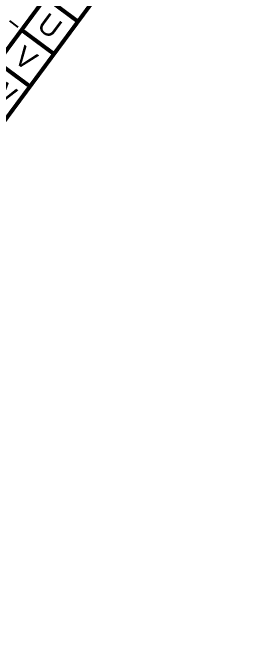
# Model space of a CAD drawing. Header units: feet. Extents: x 2260 to 6199, y 3666 to 7344.
# Drawn here: x 5457 to 5752, y 3666 to 4479 of the extents above; entities that cross this region are included whole.
import ezdxf
from ezdxf.enums import TextEntityAlignment as Align

# ---------------------------------------------------------------- set-up
doc = ezdxf.new("R2010")
doc.units = ezdxf.units.FT
doc.header["$LTSCALE"] = 40
doc.header["$MEASUREMENT"] = 0
doc.linetypes.add('HIDDEN', pattern=[0.375, 0.25, -0.125])
doc.layers.add('BASE', color=7, linetype='CONTINUOUS')
doc.layers.add('GRID', color=254, linetype='HIDDEN')
doc.styles.get("Standard").update_dxf_attribs({"font": 'ARIAL.TTF'})

msp = doc.modelspace()

# ---------------------------------------------------------------- linework, layer by layer
at = {"layer": 'BASE', "color": 9}
msp.add_line((6121.97, 5337.61), (4939.58, 3742.57), dxfattribs=at)
at = {"layer": 'BASE', "const_width": 5.22}
for points in [[(2264.05, 5660.88), (4950.44, 3669.48), (6195.06, 5348.47), (3508.68, 7339.87)], [(2337.14, 5671.74), (4939.58, 3742.57), (6121.97, 5337.61), (3519.54, 7266.78)]]:
    msp.add_lwpolyline(points, close=True, dxfattribs=at)
for points in [[(5541.63, 4467), (5499.66, 4498.11)], [(5510.52, 4425.02), (5468.54, 4456.14)], [(5479.4, 4383.05), (5437.43, 4414.16)]]:
    msp.add_lwpolyline(points, dxfattribs=at)
at = {"layer": 'GRID', "linetype": 'HIDDEN', "ltscale": 1.35}
msp.add_line((2866.11, 6385.31), (5468.54, 4456.14), dxfattribs=at)

# ---------------------------------------------------------------- texts
at = {"layer": 'BASE'}
for s, p in [('U', (5505.09, 4461.57)), ('V', (5473.97, 4419.59)), ('W', (5442.86, 4377.62))]:
    msp.add_text(s, height=26.12, rotation=323.45063, dxfattribs=at).set_placement(p, align=Align.MIDDLE_CENTER)

doc.saveas('drawing.dxf')
